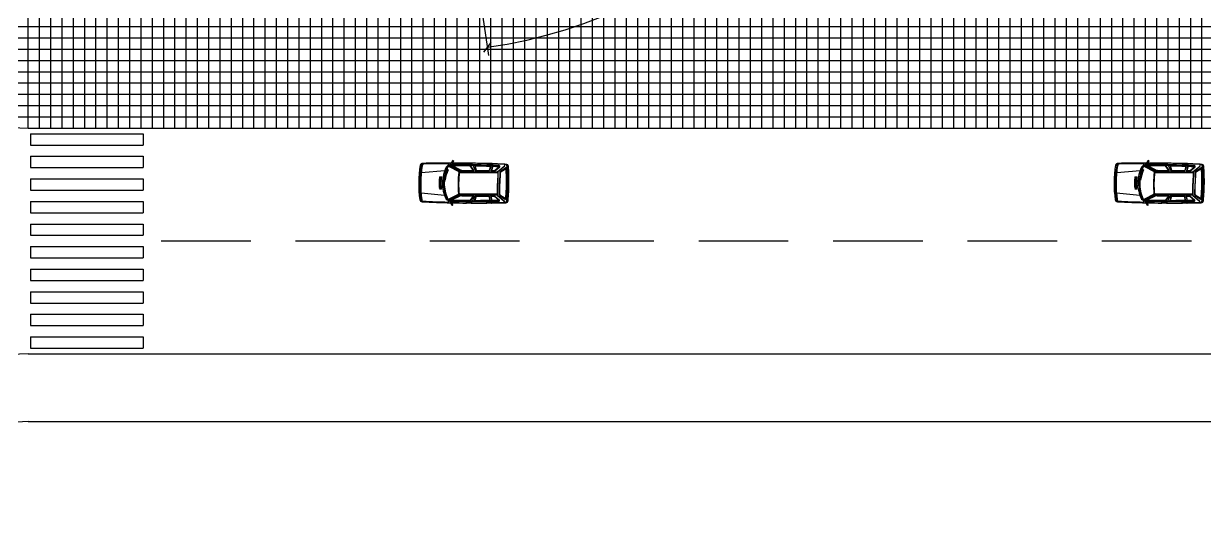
# Model space of a CAD drawing. Header units: millimetres. Extents: x 71 to 407, y 12 to 405.
# Drawn here: x 244.8 to 297.2, y 124.2 to 146.8 of the extents above; entities that cross this region are included whole.
import ezdxf

# ---------------------------------------------------------------- set-up
doc = ezdxf.new("R2010")
doc.units = ezdxf.units.MM
doc.header["$LTSCALE"] = 0.25
doc.linetypes.add('HIDDEN', pattern=[9.525, 6.35, -3.175])
for name, color, linetype in [('CALCADAS', 250, 'Continuous'), ('COTA', 240, 'Continuous'), ('EXTERN', 7, 'Continuous'), ('EXTERN-I', 251, 'Continuous'), ('PISO-CONCRETO', 8, 'Continuous')]:
    doc.layers.add(name, color=color, linetype=linetype)
doc.styles.get("Standard").update_dxf_attribs({"font": 'romans.shx'})
doc.dimstyles.new('250', dxfattribs={"dimscale": 2.5, "dimtxt": 0.15, "dimasz": 0.15, "dimexe": 0.15, "dimexo": 0.15, "dimgap": 0.075, "dimtad": 1, "dimzin": 4, "dimdsep": 46, "dimtxsty": 'Standard', "dimblk1": 'OBLIQUE', "dimblk2": 'OBLIQUE', "dimsah": 1, "dimcen": 0.09, "dimdle": 0.15, "dimclrd": 256, "dimclre": 256, "dimclrt": 7, "dimadec": 0, "dimazin": 0, "dimtfac": 1, "dimtmove": 2, "dimatfit": 3, "dimldrblk": 'ORIGIN', "dimfxl": 1, "dimtolj": 1, "dimtzin": 4, "dimlwd": -1, "dimarcsym": 0})

# ---------------------------------------------------------------- blocks, each defined once
blk = doc.blocks.new('_OBLIQUE')
at = {"color": 0, "linetype": 'ByBlock'}
blk.add_line((-0.5, -0.5), (0.5, 0.5), dxfattribs=at)
blk = doc.blocks.new('*D114')
at = {"layer": 'COTA'}
for p, q in [((282.304, 164.233), (284.006, 163.994)), ((265.177, 147.107), (265.417, 145.405))]:
    blk.add_line(p, q, dxfattribs=at)
blk.add_arc((262.375, 167.036), 21.469, 278.0039, 351.9961, dxfattribs=at)
at = {"layer": 'DEFPOINTS', "color": 0}
for p in [(262.375, 167.036), (281.933, 164.286), (273.963, 148.963), (265.125, 147.478)]:
    blk.add_point(p, dxfattribs=at)
at = {"layer": 'COTA', "xscale": 0.375, "yscale": 0.375, "zscale": 0.375}
for p, rotation in [((283.635, 164.046), 81.99609998367006), ((265.364, 145.776), 188.0039000163298)]:
    blk.add_blockref('_OBLIQUE', p, dxfattribs=dict(at, rotation=rotation))
at = {"layer": 'COTA', "color": 7, "insert": (277.291, 152.12), "char_height": 0.375, "attachment_point": 5, "rotation": 45}
blk.add_mtext('\\A1;74°', dxfattribs=at)
blk = doc.blocks.new('_Origin')
at = {"color": 0, "linetype": 'ByBlock', "lineweight": -2}
blk.add_line((0, 0), (-1, 0), dxfattribs=at)
blk.add_circle((0, 0), 0.5, dxfattribs=at)

msp = doc.modelspace()

# ---------------------------------------------------------------- hatches: boundary and pattern name
at = {"layer": 'PISO-CONCRETO'}
h = msp.add_hatch(dxfattribs=at)
h.set_pattern_fill('_USER', color=256, scale=0.5, style=0, double=1, pattern_type=0)
h.set_pattern_definition([(0, (311.53186, 147.1925), (0, 0.5), []), (90, (311.53186, 147.1925), (-0.5, 3e-17), [])])
edge = h.paths.add_edge_path()
edge.add_arc((378.032, 149.693), 7.5, 270, 360)
edge.add_line((385.532, 149.693), (385.532, 253.993))
edge.add_arc((378.032, 253.993), 7.5, 0, 90)
edge.add_line((378.032, 261.493), (245.032, 261.493))
edge.add_arc((245.032, 253.993), 7.5, 90, 180)
edge.add_line((237.532, 253.993), (237.532, 149.693))
edge.add_arc((245.032, 149.693), 7.5, 180, 270)
edge.add_line((245.032, 142.193), (378.032, 142.193))
edge = h.paths.add_edge_path(flags=16)
edge.add_arc((378.032, 149.693), 2.5, 270, 360)
edge.add_line((380.532, 149.693), (380.532, 253.993))
edge.add_arc((378.032, 253.993), 2.5, 0, 90)
edge.add_line((378.032, 256.493), (245.032, 256.493))
edge.add_arc((245.032, 253.993), 2.5, 90, 180)
edge.add_line((242.532, 253.993), (242.532, 149.693))
edge.add_arc((245.032, 149.693), 2.5, 180, 270)
edge.add_line((245.032, 147.193), (378.032, 147.193))

# ---------------------------------------------------------------- linework, layer by layer
at = {"layer": 'CALCADAS'}
for p, q in [((245.129, 141.943), (250.129, 141.943)), ((245.129, 141.943), (245.129, 141.443)), ((250.129, 141.943), (250.129, 141.443)), ((245.129, 141.443), (250.129, 141.443)), ((245.129, 140.943), (250.129, 140.943)), ((245.129, 140.943), (245.129, 140.443)), ((250.129, 140.943), (250.129, 140.443)), ((245.129, 140.443), (250.129, 140.443)), ((245.129, 139.943), (250.129, 139.943)), ((245.129, 139.943), (245.129, 139.443)), ((250.129, 139.943), (250.129, 139.443)), ((245.129, 139.443), (250.129, 139.443)), ((245.129, 138.943), (250.129, 138.943)), ((245.129, 138.943), (245.129, 138.443)), ((250.129, 138.943), (250.129, 138.443)), ((245.129, 138.443), (250.129, 138.443)), ((245.129, 137.943), (250.129, 137.943)), ((245.129, 137.943), (245.129, 137.443)), ((250.129, 137.943), (250.129, 137.443)), ((245.129, 137.443), (250.129, 137.443)), ((245.129, 136.943), (250.129, 136.943)), ((245.129, 136.943), (245.129, 136.443)), ((250.129, 136.943), (250.129, 136.443)), ((245.129, 136.443), (250.129, 136.443)), ((245.129, 135.943), (250.129, 135.943)), ((245.129, 135.943), (245.129, 135.443)), ((250.129, 135.943), (250.129, 135.443)), ((245.129, 135.443), (250.129, 135.443)), ((245.129, 134.943), (250.129, 134.943)), ((245.129, 134.943), (245.129, 134.443)), ((250.129, 134.943), (250.129, 134.443)), ((245.129, 134.443), (250.129, 134.443)), ((245.129, 133.943), (250.129, 133.943)), ((245.129, 133.943), (245.129, 133.443)), ((250.129, 133.943), (250.129, 133.443)), ((245.129, 133.443), (250.129, 133.443)), ((245.129, 132.943), (250.129, 132.943)), ((245.129, 132.943), (245.129, 132.443)), ((250.129, 132.943), (250.129, 132.443)), ((245.032, 132.193), (378.032, 132.193)), ((245.129, 132.443), (250.129, 132.443)), ((245.032, 129.193), (378.032, 129.193))]:
    msp.add_line(p, q, dxfattribs=at)
at = {"layer": 'CALCADAS', "linetype": 'HIDDEN', "ltscale": 2.5}
msp.add_line((250.924, 137.193), (299.832, 137.193), dxfattribs=at)
at = {"layer": 'CALCADAS'}
msp.add_lwpolyline([(378.032, 142.193, 0.414214), (385.532, 149.693), (385.532, 253.993, 0.414214), (378.032, 261.493), (245.032, 261.493, 0.414214), (237.532, 253.993), (237.532, 149.693, 0.414214), (245.032, 142.193)], format="xyb", close=True, dxfattribs=at)
for centre, radius in [((245.032, 124.693), 7.5), ((245.032, 124.193), 5)]:
    msp.add_arc(centre, radius, 90, 180, dxfattribs=at)
at = {"layer": 'EXTERN', "color": 54}
for p, q in [((263.823, 140.747), (263.772, 140.646)), ((263.868, 140.749), (263.822, 140.646)), ((263.849, 140.757), (263.823, 140.747)), ((263.868, 140.749), (263.849, 140.757)), ((264.673, 140.641), (264.473, 140.643)), ((265.575, 140.62), (265.375, 140.622)), ((263.8, 138.781), (263.751, 138.883)), ((263.826, 138.77), (263.8, 138.781)), ((263.845, 138.778), (263.802, 138.882)), ((263.845, 138.778), (263.826, 138.77)), ((264.652, 138.867), (264.452, 138.87)), ((265.555, 138.867), (265.355, 138.87))]:
    msp.add_line(p, q, dxfattribs=at)
at = {"layer": 'EXTERN', "color": 181}
for p, q in [((294.63, 140.747), (294.579, 140.646)), ((294.657, 140.757), (294.63, 140.747)), ((294.675, 140.749), (294.63, 140.646)), ((294.675, 140.749), (294.657, 140.757)), ((295.481, 140.641), (295.281, 140.643)), ((296.382, 140.62), (296.182, 140.622)), ((294.608, 138.781), (294.559, 138.883)), ((294.634, 138.77), (294.608, 138.781)), ((294.652, 138.778), (294.609, 138.882)), ((294.652, 138.778), (294.634, 138.77)), ((295.46, 138.867), (295.26, 138.87)), ((296.362, 138.867), (296.162, 138.87))]:
    msp.add_line(p, q, dxfattribs=at)
at = {"layer": 'EXTERN', "color": 54}
for centre, radius, start, end in [((267.183, 139.725), 4.854, 170.2583, 188.4117), ((262.497, 140.529), 0.1, 89.335, 170.2583), ((263.783, 91.498), 49.148, 90.0129, 91.4974), ((263.783, 91.498), 49.148, 89.2025, 89.954), ((264.473, 140.633), 0.01, 89.335, 127.2906), ((264.673, 140.631), 0.01, 43.1898, 89.335), ((263.783, 91.498), 49.148, 88.1505, 88.9538), ((265.375, 140.612), 0.01, 89.335, 125.5528), ((265.575, 140.61), 0.01, 17.6465, 89.335), ((263.783, 91.498), 49.148, 87.1475, 87.8994), ((266.225, 140.505), 0.08, 4.2539, 87.1475), ((257.278, 139.84), 9.051, 359.335, 4.2539), ((257.278, 139.84), 9.051, 354.5287, 359.335), ((262.48, 139.029), 0.1, 188.4117, 269.335), ((264.903, 188.018), 49.148, 267.1725, 268.6571), ((264.903, 188.018), 49.148, 268.716, 269.4675), ((264.453, 138.88), 0.01, 231.3794, 269.335), ((264.653, 138.877), 0.01, 269.335, 315.4802), ((264.903, 188.018), 49.148, 269.7162, 270.5194), ((265.355, 138.88), 0.01, 233.1172, 269.335), ((265.555, 138.877), 0.01, 269.335, 341.0235), ((264.903, 188.018), 49.148, 270.7706, 271.5062), ((266.189, 138.986), 0.1, 273.6687, 354.5287)]:
    msp.add_arc(centre, radius, start, end, dxfattribs=at)
at = {"layer": 'EXTERN', "color": 181}
for centre, radius, start, end in [((297.99, 139.725), 4.854, 170.2583, 188.4117), ((293.305, 140.529), 0.1, 89.335, 170.2583), ((294.59, 91.498), 49.148, 90.0129, 91.4974), ((294.59, 91.498), 49.148, 89.2025, 89.954), ((295.28, 140.633), 0.01, 89.335, 127.2906), ((295.48, 140.631), 0.01, 43.1898, 89.335), ((294.59, 91.498), 49.148, 88.1505, 88.9538), ((296.182, 140.612), 0.01, 89.335, 125.5528), ((296.382, 140.61), 0.01, 17.6465, 89.335), ((294.59, 91.498), 49.148, 87.1475, 87.8994), ((297.032, 140.505), 0.08, 4.2539, 87.1475), ((288.086, 139.84), 9.051, 359.335, 4.2539), ((288.086, 139.84), 9.051, 354.5287, 359.335), ((293.287, 139.029), 0.1, 188.4117, 269.335), ((295.711, 188.018), 49.148, 267.1725, 268.6571), ((295.711, 188.018), 49.148, 268.716, 269.4675), ((295.26, 138.88), 0.01, 231.3794, 269.335), ((295.46, 138.877), 0.01, 269.335, 315.4802), ((295.711, 188.018), 49.148, 269.7162, 270.5194), ((296.162, 138.88), 0.01, 233.1172, 269.335), ((296.362, 138.877), 0.01, 269.335, 341.0235), ((295.711, 188.018), 49.148, 270.7706, 271.5062), ((296.996, 138.986), 0.1, 273.6687, 354.5287)]:
    msp.add_arc(centre, radius, start, end, dxfattribs=at)
at = {"layer": 'EXTERN-I', "color": 54}
for p, q in [((262.446, 140.23), (263.488, 140.318)), ((262.486, 140.523), (262.447, 140.524)), ((262.487, 140.528), (262.449, 140.529)), ((263.629, 140.34), (263.637, 140.337)), ((263.653, 140.531), (263.644, 140.646)), ((263.667, 140.542), (263.659, 140.646)), ((264.142, 140.298), (263.667, 140.542)), ((264.117, 140.289), (263.678, 140.514)), ((264.135, 140.291), (263.685, 140.522)), ((264.092, 140.275), (263.689, 140.483)), ((264.16, 140.334), (263.715, 140.562)), ((263.772, 140.646), (263.746, 140.595)), ((263.746, 140.595), (263.753, 140.581)), ((263.753, 140.575), (263.753, 140.581)), ((263.775, 140.571), (263.753, 140.581)), ((263.779, 140.569), (263.755, 140.57)), ((263.779, 140.564), (263.755, 140.565)), ((263.779, 140.559), (263.755, 140.56)), ((263.779, 140.554), (263.755, 140.555)), ((263.779, 140.549), (263.755, 140.55)), ((263.775, 140.571), (263.791, 140.575)), ((263.782, 140.573), (263.782, 140.571)), ((263.822, 140.646), (263.791, 140.575)), ((263.807, 140.581), (263.823, 140.507)), ((263.817, 140.581), (263.834, 140.501)), ((264.167, 140.347), (263.83, 140.52)), ((264.247, 140.328), (264.759, 140.322)), ((264.247, 140.313), (264.789, 140.307)), ((264.463, 140.634), (264.463, 140.61)), ((264.493, 140.6), (264.473, 140.6)), ((264.493, 140.615), (264.493, 140.6)), ((264.593, 140.624), (264.503, 140.625)), ((264.603, 140.614), (264.602, 140.599)), ((264.682, 140.598), (264.602, 140.599)), ((264.759, 140.322), (264.613, 140.527)), ((264.789, 140.307), (264.625, 140.536)), ((264.683, 140.631), (264.682, 140.598)), ((264.683, 140.631), (264.854, 140.266)), ((264.879, 140.306), (264.811, 140.533)), ((264.89, 140.321), (264.83, 140.523)), ((264.89, 140.321), (265.458, 140.314)), ((265.365, 140.613), (265.364, 140.589)), ((265.394, 140.579), (265.374, 140.579)), ((265.395, 140.594), (265.394, 140.579)), ((265.495, 140.603), (265.405, 140.604)), ((265.509, 140.503), (265.458, 140.314)), ((265.527, 140.513), (265.47, 140.299)), ((265.505, 140.593), (265.504, 140.578)), ((265.584, 140.577), (265.504, 140.578)), ((265.605, 140.549), (265.527, 140.258)), ((265.607, 140.5), (265.557, 140.313)), ((265.557, 140.313), (265.694, 140.311)), ((266.138, 140.581), (265.584, 140.613)), ((265.605, 140.549), (265.584, 140.613)), ((265.585, 140.61), (265.584, 140.577)), ((265.694, 140.311), (265.893, 140.471)), ((265.699, 140.296), (265.909, 140.465)), ((265.832, 140.275), (266.122, 140.508)), ((265.842, 140.27), (266.133, 140.503)), ((265.929, 140.266), (266.18, 140.432)), ((265.929, 140.254), (266.166, 140.411)), ((265.938, 140.237), (266.172, 140.391)), ((266.208, 140.571), (266.149, 140.577)), ((266.208, 140.571), (266.228, 140.57)), ((262.446, 140.23), (262.403, 140.21)), ((263.235, 139.824), (263.33, 139.823)), ((263.235, 139.799), (263.33, 139.798)), ((263.236, 139.848), (263.332, 139.847)), ((263.236, 139.838), (263.332, 139.837)), ((263.236, 139.813), (263.332, 139.812)), ((263.236, 139.79), (263.331, 139.789)), ((263.238, 139.872), (263.333, 139.871)), ((263.238, 139.862), (263.333, 139.861)), ((263.239, 139.896), (263.335, 139.895)), ((263.239, 139.886), (263.335, 139.885)), ((263.241, 139.91), (263.337, 139.909)), ((263.242, 139.92), (263.337, 139.919)), ((263.243, 139.934), (263.339, 139.933)), ((263.244, 139.944), (263.34, 139.943)), ((263.246, 139.958), (263.342, 139.957)), ((263.247, 139.969), (263.343, 139.967)), ((263.248, 139.983), (263.344, 139.981)), ((263.25, 139.993), (263.346, 139.992)), ((263.252, 140.007), (263.348, 140.006)), ((263.254, 140.017), (263.35, 140.016)), ((263.256, 140.031), (263.351, 140.03)), ((263.52, 140.046), (263.403, 139.778)), ((263.414, 139.768), (263.508, 139.998)), ((263.493, 139.892), (263.501, 139.891)), ((264.131, 140.244), (265.832, 140.225)), ((264.131, 140.224), (265.831, 140.205)), ((264.246, 140.273), (265.812, 140.255)), ((264.246, 140.263), (265.832, 140.245)), ((264.879, 140.306), (265.47, 140.299)), ((265.538, 140.298), (265.699, 140.296)), ((265.832, 140.245), (265.826, 139.741)), ((265.842, 140.27), (265.836, 139.741)), ((265.922, 140.254), (265.916, 139.74)), ((265.932, 140.225), (265.926, 139.74)), ((262.435, 139.33), (262.393, 139.35)), ((262.435, 139.33), (263.475, 139.218)), ((263.233, 139.718), (263.329, 139.717)), ((263.234, 139.776), (263.33, 139.775)), ((263.234, 139.766), (263.33, 139.764)), ((263.234, 139.742), (263.33, 139.741)), ((263.234, 139.693), (263.33, 139.692)), ((263.235, 139.752), (263.331, 139.75)), ((263.235, 139.728), (263.331, 139.727)), ((263.235, 139.704), (263.33, 139.703)), ((263.235, 139.669), (263.331, 139.668)), ((263.236, 139.679), (263.331, 139.678)), ((263.236, 139.655), (263.332, 139.654)), ((263.236, 139.645), (263.332, 139.644)), ((263.237, 139.631), (263.333, 139.63)), ((263.238, 139.621), (263.334, 139.62)), ((263.239, 139.607), (263.335, 139.606)), ((263.24, 139.597), (263.336, 139.596)), ((263.241, 139.583), (263.337, 139.582)), ((263.242, 139.573), (263.338, 139.572)), ((263.244, 139.559), (263.339, 139.558)), ((263.245, 139.548), (263.341, 139.547)), ((263.246, 139.534), (263.342, 139.533)), ((263.248, 139.524), (263.344, 139.523)), ((263.25, 139.51), (263.345, 139.509)), ((263.406, 139.772), (263.414, 139.768)), ((264.12, 139.297), (265.821, 139.277)), ((264.12, 139.277), (265.82, 139.257)), ((265.82, 139.237), (265.826, 139.741)), ((265.83, 139.211), (265.836, 139.741)), ((265.91, 139.225), (265.916, 139.74)), ((265.92, 139.255), (265.926, 139.74)), ((266.292, 139.765), (266.291, 139.705)), ((266.291, 139.705), (266.313, 139.705)), ((266.292, 139.765), (266.314, 139.765)), ((266.301, 139.755), (266.309, 139.755)), ((266.301, 139.755), (266.301, 139.715)), ((266.301, 139.715), (266.308, 139.715)), ((266.308, 139.715), (266.309, 139.755)), ((266.318, 139.71), (266.319, 139.76)), ((262.469, 139.036), (262.43, 139.036)), ((262.47, 139.031), (262.431, 139.031)), ((263.635, 139.001), (263.624, 138.886)), ((263.649, 138.99), (263.639, 138.886)), ((264.129, 139.222), (263.649, 138.99)), ((264.105, 139.233), (263.661, 139.017)), ((264.122, 139.23), (263.667, 139.009)), ((264.08, 139.246), (263.672, 139.049)), ((264.147, 139.186), (263.697, 138.968)), ((263.727, 138.935), (263.734, 138.949)), ((263.751, 138.883), (263.727, 138.935)), ((263.756, 138.958), (263.734, 138.949)), ((263.734, 138.955), (263.734, 138.949)), ((263.761, 138.98), (263.737, 138.98)), ((263.76, 138.975), (263.737, 138.975)), ((263.76, 138.97), (263.737, 138.97)), ((263.76, 138.965), (263.737, 138.965)), ((263.761, 138.96), (263.737, 138.96)), ((263.756, 138.958), (263.772, 138.953)), ((263.763, 138.956), (263.763, 138.958)), ((263.802, 138.882), (263.772, 138.953)), ((263.788, 138.947), (263.805, 139.021)), ((263.798, 138.947), (263.817, 139.027)), ((264.153, 139.173), (263.813, 139.008)), ((264.234, 139.255), (265.82, 139.237)), ((264.234, 139.245), (265.8, 139.227)), ((264.234, 139.205), (264.776, 139.199)), ((264.234, 139.19), (264.746, 139.184)), ((264.443, 138.88), (264.443, 138.903)), ((264.473, 138.913), (264.453, 138.913)), ((264.473, 138.898), (264.473, 138.913)), ((264.573, 138.886), (264.483, 138.887)), ((264.663, 138.91), (264.583, 138.911)), ((264.583, 138.896), (264.583, 138.911)), ((264.746, 139.184), (264.596, 138.983)), ((264.776, 139.199), (264.607, 138.973)), ((264.663, 138.877), (264.842, 139.238)), ((264.663, 138.877), (264.663, 138.91)), ((264.866, 139.198), (264.793, 138.972)), ((264.877, 139.183), (264.812, 138.982)), ((264.866, 139.198), (265.457, 139.191)), ((264.877, 139.183), (265.445, 139.176)), ((265.345, 138.88), (265.345, 138.903)), ((265.375, 138.913), (265.355, 138.913)), ((265.375, 138.898), (265.375, 138.913)), ((265.475, 138.887), (265.385, 138.888)), ((265.491, 138.986), (265.445, 139.176)), ((265.509, 138.976), (265.457, 139.191)), ((265.485, 138.896), (265.485, 138.911)), ((265.565, 138.91), (265.485, 138.911)), ((265.586, 138.938), (265.515, 139.23)), ((265.525, 139.19), (265.687, 139.188)), ((265.544, 139.175), (265.681, 139.173)), ((265.59, 138.987), (265.544, 139.175)), ((265.586, 138.938), (265.564, 138.874)), ((266.119, 138.894), (265.564, 138.874)), ((265.565, 138.877), (265.565, 138.91)), ((265.681, 139.173), (265.876, 139.009)), ((265.687, 139.188), (265.892, 139.015)), ((265.82, 139.207), (266.104, 138.967)), ((265.83, 139.211), (266.115, 138.971)), ((265.916, 139.213), (266.164, 139.041)), ((265.917, 139.225), (266.15, 139.063)), ((265.927, 139.242), (266.157, 139.082)), ((266.189, 138.901), (266.129, 138.897)), ((266.189, 138.901), (266.209, 138.902))]:
    msp.add_line(p, q, dxfattribs=at)
at = {"layer": 'EXTERN-I', "color": 181}
for p, q in [((293.253, 140.23), (294.295, 140.318)), ((293.294, 140.523), (293.255, 140.524)), ((293.294, 140.528), (293.256, 140.529)), ((294.437, 140.34), (294.445, 140.337)), ((294.461, 140.531), (294.452, 140.646)), ((294.475, 140.542), (294.467, 140.646)), ((294.949, 140.298), (294.475, 140.542)), ((294.924, 140.289), (294.486, 140.514)), ((294.942, 140.291), (294.492, 140.522)), ((294.9, 140.275), (294.496, 140.483)), ((294.967, 140.334), (294.523, 140.562)), ((294.579, 140.646), (294.553, 140.595)), ((294.553, 140.595), (294.561, 140.581)), ((294.56, 140.575), (294.561, 140.581)), ((294.583, 140.571), (294.561, 140.581)), ((294.587, 140.569), (294.563, 140.57)), ((294.586, 140.564), (294.563, 140.565)), ((294.586, 140.559), (294.563, 140.56)), ((294.586, 140.554), (294.563, 140.555)), ((294.586, 140.549), (294.563, 140.55)), ((294.583, 140.571), (294.599, 140.575)), ((294.589, 140.573), (294.589, 140.571)), ((294.63, 140.646), (294.599, 140.575)), ((294.614, 140.581), (294.63, 140.507)), ((294.624, 140.581), (294.642, 140.501)), ((294.974, 140.347), (294.638, 140.52)), ((295.054, 140.328), (295.567, 140.322)), ((295.054, 140.313), (295.596, 140.307)), ((295.27, 140.634), (295.27, 140.61)), ((295.3, 140.6), (295.28, 140.6)), ((295.3, 140.615), (295.3, 140.6)), ((295.4, 140.624), (295.31, 140.625)), ((295.41, 140.614), (295.41, 140.599)), ((295.49, 140.598), (295.41, 140.599)), ((295.567, 140.322), (295.421, 140.527)), ((295.596, 140.307), (295.432, 140.536)), ((295.49, 140.631), (295.49, 140.598)), ((295.49, 140.631), (295.661, 140.266)), ((295.686, 140.306), (295.619, 140.533)), ((295.698, 140.321), (295.638, 140.523)), ((295.698, 140.321), (296.266, 140.314)), ((296.172, 140.613), (296.172, 140.589)), ((296.202, 140.579), (296.182, 140.579)), ((296.202, 140.594), (296.202, 140.579)), ((296.302, 140.603), (296.212, 140.604)), ((296.316, 140.503), (296.266, 140.314)), ((296.334, 140.513), (296.277, 140.299)), ((296.312, 140.593), (296.312, 140.578)), ((296.392, 140.577), (296.312, 140.578)), ((296.412, 140.549), (296.334, 140.258)), ((296.415, 140.5), (296.365, 140.313)), ((296.365, 140.313), (296.502, 140.311)), ((296.946, 140.581), (296.392, 140.613)), ((296.412, 140.549), (296.392, 140.613)), ((296.392, 140.61), (296.392, 140.577)), ((296.502, 140.311), (296.7, 140.471)), ((296.507, 140.296), (296.717, 140.465)), ((296.64, 140.275), (296.93, 140.508)), ((296.65, 140.27), (296.94, 140.503)), ((296.736, 140.266), (296.987, 140.432)), ((296.736, 140.254), (296.974, 140.411)), ((296.746, 140.237), (296.98, 140.391)), ((297.016, 140.571), (296.956, 140.577)), ((297.016, 140.571), (297.036, 140.57)), ((293.253, 140.23), (293.211, 140.21)), ((294.042, 139.824), (294.138, 139.823)), ((294.042, 139.799), (294.138, 139.798)), ((294.043, 139.79), (294.139, 139.789)), ((294.044, 139.848), (294.139, 139.847)), ((294.044, 139.838), (294.139, 139.837)), ((294.044, 139.813), (294.14, 139.812)), ((294.045, 139.872), (294.141, 139.871)), ((294.045, 139.862), (294.141, 139.861)), ((294.047, 139.896), (294.143, 139.895)), ((294.047, 139.886), (294.143, 139.885)), ((294.048, 139.91), (294.144, 139.909)), ((294.049, 139.92), (294.145, 139.919)), ((294.051, 139.934), (294.146, 139.933)), ((294.052, 139.944), (294.148, 139.943)), ((294.053, 139.958), (294.149, 139.957)), ((294.054, 139.969), (294.15, 139.967)), ((294.056, 139.983), (294.152, 139.981)), ((294.058, 139.993), (294.154, 139.992)), ((294.059, 140.007), (294.155, 140.006)), ((294.062, 140.017), (294.157, 140.016)), ((294.063, 140.031), (294.159, 140.03)), ((294.327, 140.046), (294.211, 139.778)), ((294.221, 139.768), (294.316, 139.998)), ((294.3, 139.892), (294.309, 139.891)), ((294.938, 140.224), (296.639, 140.205)), ((294.939, 140.244), (296.639, 140.225)), ((295.054, 140.273), (296.62, 140.255)), ((295.054, 140.263), (296.639, 140.245)), ((295.686, 140.306), (296.277, 140.299)), ((296.345, 140.298), (296.507, 140.296)), ((296.639, 140.245), (296.634, 139.741)), ((296.65, 140.27), (296.644, 139.741)), ((296.73, 140.254), (296.724, 139.74)), ((296.739, 140.225), (296.734, 139.74)), ((293.243, 139.33), (293.201, 139.35)), ((293.243, 139.33), (294.283, 139.218)), ((294.041, 139.766), (294.137, 139.764)), ((294.041, 139.718), (294.137, 139.717)), ((294.042, 139.776), (294.137, 139.775)), ((294.042, 139.742), (294.137, 139.741)), ((294.042, 139.704), (294.138, 139.703)), ((294.042, 139.693), (294.138, 139.692)), ((294.043, 139.752), (294.138, 139.75)), ((294.043, 139.728), (294.139, 139.727)), ((294.043, 139.679), (294.139, 139.678)), ((294.043, 139.669), (294.139, 139.668)), ((294.044, 139.655), (294.14, 139.654)), ((294.044, 139.645), (294.14, 139.644)), ((294.045, 139.631), (294.141, 139.63)), ((294.046, 139.621), (294.141, 139.62)), ((294.047, 139.607), (294.143, 139.606)), ((294.048, 139.597), (294.144, 139.596)), ((294.049, 139.583), (294.145, 139.582)), ((294.05, 139.573), (294.146, 139.572)), ((294.051, 139.559), (294.147, 139.558)), ((294.053, 139.548), (294.149, 139.547)), ((294.054, 139.534), (294.15, 139.533)), ((294.056, 139.524), (294.152, 139.523)), ((294.057, 139.51), (294.153, 139.509)), ((294.213, 139.772), (294.221, 139.768)), ((294.927, 139.277), (296.628, 139.257)), ((294.928, 139.297), (296.628, 139.277)), ((296.628, 139.237), (296.634, 139.741)), ((296.637, 139.211), (296.644, 139.741)), ((296.718, 139.225), (296.724, 139.74)), ((296.728, 139.255), (296.734, 139.74)), ((297.099, 139.765), (297.098, 139.705)), ((297.098, 139.705), (297.121, 139.705)), ((297.099, 139.765), (297.122, 139.765)), ((297.109, 139.755), (297.108, 139.715)), ((297.108, 139.715), (297.116, 139.715)), ((297.109, 139.755), (297.116, 139.755)), ((297.116, 139.715), (297.116, 139.755)), ((297.126, 139.71), (297.126, 139.76)), ((293.276, 139.036), (293.238, 139.036)), ((293.277, 139.031), (293.239, 139.031)), ((294.443, 139.001), (294.431, 138.886)), ((294.457, 138.99), (294.446, 138.886)), ((294.937, 139.222), (294.457, 138.99)), ((294.912, 139.233), (294.468, 139.017)), ((294.93, 139.23), (294.475, 139.009)), ((294.888, 139.246), (294.48, 139.049)), ((294.954, 139.186), (294.504, 138.968)), ((294.534, 138.935), (294.542, 138.949)), ((294.559, 138.883), (294.534, 138.935)), ((294.564, 138.958), (294.542, 138.949)), ((294.542, 138.955), (294.542, 138.949)), ((294.568, 138.98), (294.544, 138.98)), ((294.568, 138.975), (294.544, 138.975)), ((294.568, 138.97), (294.544, 138.97)), ((294.568, 138.965), (294.544, 138.965)), ((294.568, 138.96), (294.544, 138.96)), ((294.564, 138.958), (294.58, 138.953)), ((294.57, 138.956), (294.57, 138.958)), ((294.609, 138.882), (294.58, 138.953)), ((294.595, 138.947), (294.613, 139.021)), ((294.605, 138.947), (294.625, 139.027)), ((294.961, 139.173), (294.62, 139.008)), ((295.041, 139.205), (295.583, 139.199)), ((295.041, 139.19), (295.554, 139.184)), ((295.042, 139.255), (296.628, 139.237)), ((295.042, 139.245), (296.608, 139.227)), ((295.25, 138.88), (295.25, 138.903)), ((295.28, 138.913), (295.26, 138.913)), ((295.28, 138.898), (295.28, 138.913)), ((295.38, 138.886), (295.29, 138.887)), ((295.47, 138.91), (295.39, 138.911)), ((295.39, 138.896), (295.39, 138.911)), ((295.554, 139.184), (295.403, 138.983)), ((295.583, 139.199), (295.414, 138.973)), ((295.47, 138.877), (295.649, 139.238)), ((295.47, 138.877), (295.47, 138.91)), ((295.674, 139.198), (295.601, 138.972)), ((295.685, 139.183), (295.62, 138.982)), ((295.674, 139.198), (296.264, 139.191)), ((295.685, 139.183), (296.252, 139.176)), ((296.152, 138.88), (296.152, 138.903)), ((296.183, 138.913), (296.163, 138.913)), ((296.182, 138.898), (296.183, 138.913)), ((296.282, 138.887), (296.192, 138.888)), ((296.299, 138.986), (296.252, 139.176)), ((296.317, 138.976), (296.264, 139.191)), ((296.292, 138.896), (296.293, 138.911)), ((296.373, 138.91), (296.293, 138.911)), ((296.394, 138.938), (296.322, 139.23)), ((296.332, 139.19), (296.494, 139.188)), ((296.351, 139.175), (296.489, 139.173)), ((296.397, 138.987), (296.351, 139.175)), ((296.394, 138.938), (296.372, 138.874)), ((296.372, 138.877), (296.373, 138.91)), ((296.926, 138.894), (296.372, 138.874)), ((296.489, 139.173), (296.683, 139.009)), ((296.494, 139.188), (296.7, 139.015)), ((296.627, 139.207), (296.912, 138.967)), ((296.637, 139.211), (296.923, 138.971)), ((296.724, 139.225), (296.958, 139.063)), ((296.724, 139.213), (296.971, 139.041)), ((296.734, 139.242), (296.965, 139.082)), ((296.996, 138.901), (296.937, 138.897)), ((296.996, 138.901), (297.017, 138.902))]:
    msp.add_line(p, q, dxfattribs=at)
at = {"layer": 'EXTERN-I', "color": 54}
for centre, radius, start, end in [((267.183, 139.725), 4.804, 170.4505, 188.4117), ((267.183, 139.725), 4.764, 170.3547, 188.4117), ((262.447, 140.522), 0.002, 89.335, 170.4505), ((267.183, 139.725), 4.804, 169.8288, 170.3418), ((262.449, 140.531), 0.002, 170.3418, 269.335), ((262.503, 140.564), 0.05, 91.4936, 169.8288), ((267.183, 139.725), 4.764, 169.9147, 170.2938), ((262.542, 140.55), 0.05, 91.4495, 169.9147), ((263.783, 91.498), 49.133, 90.1603, 91.4936), ((263.783, 91.498), 49.118, 90.1589, 91.4495), ((264.938, 139.751), 1.557, 151.9046, 179.335), ((265.153, 139.748), 1.712, 154.2967, 175.7425), ((265.153, 139.748), 1.689, 155.122, 173.379), ((265.256, 139.6), 1.793, 155.6839, 170.4294), ((265.25, 139.602), 1.773, 155.498, 170.6154), ((263.644, 140.442), 0.09, 83.9286, 151.9046), ((263.655, 140.469), 0.05, 62.8004, 154.2967), ((263.666, 140.438), 0.05, 62.8004, 155.122), ((263.627, 140.336), 0.005, 65.5236, 155.6839), ((263.644, 140.442), 0.09, 62.8004, 83.9286), ((263.72, 140.571), 0.01, 90.0617, 242.8004), ((263.773, 91.498), 49.083, 90.0231, 90.0617), ((263.758, 140.575), 0.005, 178.4208, 269.335), ((263.755, 140.567), 0.0025, 89.335, 269.335), ((263.755, 140.562), 0.0025, 89.335, 269.335), ((263.755, 140.557), 0.0025, 89.335, 269.335), ((263.755, 140.552), 0.0025, 89.335, 269.335), ((263.78, 140.571), 0.002, 269.335, 359.335), ((263.779, 140.567), 0.0025, 269.335, 89.335), ((263.779, 140.562), 0.0025, 269.335, 89.335), ((263.779, 140.557), 0.0025, 269.335, 89.335), ((263.779, 140.552), 0.0025, 269.335, 89.335), ((263.773, 91.498), 49.083, 87.5327, 89.9755), ((263.783, 91.485), 49.058, 87.5324, 89.9505), ((263.783, 91.485), 49.048, 89.0293, 89.948), ((263.783, 91.485), 49.038, 89.0207, 89.9454), ((264.249, 140.513), 0.2, 242.8004, 269.335), ((264.249, 140.513), 0.185, 242.8004, 269.335), ((264.473, 140.633), 0.01, 127.2906, 179.335), ((264.473, 140.61), 0.01, 179.335, 269.335), ((264.503, 140.615), 0.01, 89.335, 179.335), ((264.593, 140.614), 0.01, 359.335, 89.335), ((264.673, 140.631), 0.01, 359.335, 43.1898), ((263.783, 91.485), 49.048, 87.983, 88.7763), ((263.783, 91.485), 49.038, 87.9857, 88.7726), ((265.374, 140.589), 0.01, 179.335, 269.335), ((265.375, 140.612), 0.01, 125.5528, 179.335), ((265.405, 140.594), 0.01, 89.335, 179.335), ((265.495, 140.593), 0.01, 359.335, 89.335), ((265.575, 140.61), 0.01, 359.335, 17.6465), ((263.789, 91.485), 49.038, 87.5546, 87.8787), ((263.783, 91.485), 49.048, 87.5413, 87.8682), ((265.881, 140.469), 0.01, 4.0667, 87.5546), ((265.884, 140.496), 0.04, 308.7919, 87.5327), ((265.886, 140.478), 0.01, 308.7919, 87.5413), ((265.894, 140.478), 0.02, 308.7919, 87.5324), ((266.091, 140.547), 0.05, 308.7919, 4.5859), ((266.101, 140.542), 0.05, 308.7919, 4.5516), ((257.278, 139.84), 8.891, 4.5859, 4.7792), ((257.278, 139.84), 8.901, 4.5516, 4.7514), ((266.183, 140.386), 0.03, 3.5086, 123.3853), ((266.183, 140.374), 0.02, 3.4345, 123.3853), ((266.196, 140.407), 0.03, 3.6377, 123.3853), ((257.278, 139.84), 8.941, 359.335, 3.4345), ((266.207, 140.541), 0.03, 4.4915, 87.1703), ((257.278, 139.84), 8.951, 359.335, 3.5086), ((257.278, 139.84), 8.966, 359.335, 3.6377), ((266.227, 140.54), 0.03, 4.4751, 87.1468), ((257.278, 139.84), 8.986, 359.335, 4.4915), ((257.278, 139.84), 9.006, 359.335, 4.4751), ((263.243, 139.782), 0.0108, 133.2015, 214.6135), ((263.243, 139.83), 0.0108, 133.2015, 214.6135), ((263.244, 139.805), 0.0108, 133.2015, 214.6135), ((263.245, 139.854), 0.0108, 133.2015, 214.6135), ((263.247, 139.878), 0.0108, 133.2015, 214.6135), ((263.248, 139.902), 0.0108, 133.2015, 214.6135), ((263.25, 139.926), 0.0108, 133.2015, 214.6135), ((263.253, 139.951), 0.0108, 133.2015, 214.6135), ((263.256, 139.975), 0.0108, 133.2015, 214.6135), ((263.259, 139.999), 0.0108, 133.2015, 214.6135), ((263.263, 140.023), 0.0108, 133.2015, 214.6135), ((263.323, 139.831), 0.0107, 312.4694, 34.8996), ((263.323, 139.806), 0.0107, 312.4694, 34.8996), ((263.323, 139.783), 0.0107, 312.4694, 34.8996), ((263.325, 139.855), 0.0107, 312.4694, 34.8996), ((263.326, 139.879), 0.0107, 312.4694, 34.8996), ((263.328, 139.903), 0.0107, 312.4694, 34.8996), ((263.33, 139.927), 0.0107, 312.4694, 34.8996), ((263.333, 139.951), 0.0107, 312.4694, 34.8996), ((263.336, 139.975), 0.0107, 312.4694, 34.8996), ((263.339, 140), 0.0107, 312.4694, 34.8996), ((263.343, 140.024), 0.0107, 312.4694, 34.8996), ((265.153, 139.748), 1.712, 176.9508, 179.335), ((265.153, 139.748), 1.689, 174.581, 179.335), ((263.504, 139.967), 0.005, 170.4294, 260.5897), ((268.355, 139.711), 4.281, 172.8377, 179.335), ((264.078, 140.249), 0.03, 352.8377, 62.8004), ((268.355, 139.711), 4.258, 172.6228, 179.335), ((264.103, 140.262), 0.03, 352.6228, 62.8004), ((264.249, 140.513), 0.25, 242.8004, 269.335), ((264.249, 140.513), 0.24, 242.8004, 269.335), ((265.837, 140.249), 0.0261, 101.4639, 167.206), ((265.937, 140.254), 0.015, 123.3853, 179.335), ((265.937, 140.242), 0.015, 123.3853, 179.335), ((265.947, 140.224), 0.015, 123.3853, 179.335), ((263.242, 139.711), 0.0108, 144.0565, 225.4685), ((263.243, 139.759), 0.0108, 144.0565, 225.4685), ((263.243, 139.736), 0.0108, 144.0565, 225.4685), ((263.243, 139.687), 0.0108, 144.0565, 225.4685), ((263.244, 139.663), 0.0108, 144.0565, 225.4685), ((263.245, 139.639), 0.0108, 144.0565, 225.4685), ((263.247, 139.615), 0.0108, 144.0565, 225.4685), ((263.249, 139.591), 0.0108, 144.0565, 225.4685), ((263.251, 139.566), 0.0108, 144.0565, 225.4685), ((263.254, 139.542), 0.0108, 144.0565, 225.4685), ((263.257, 139.518), 0.0108, 144.0565, 225.4685), ((263.322, 139.709), 0.0107, 323.7704, 46.2006), ((263.322, 139.757), 0.0107, 323.7704, 46.2006), ((263.322, 139.733), 0.0107, 323.7704, 46.2006), ((263.323, 139.685), 0.0107, 323.7704, 46.2006), ((263.324, 139.661), 0.0107, 323.7704, 46.2006), ((263.325, 139.637), 0.0107, 323.7704, 46.2006), ((263.326, 139.612), 0.0107, 323.7704, 46.2006), ((263.329, 139.588), 0.0107, 323.7704, 46.2006), ((263.331, 139.564), 0.0107, 323.7704, 46.2006), ((263.334, 139.54), 0.0107, 323.7704, 46.2006), ((263.337, 139.515), 0.0107, 323.7704, 46.2006), ((264.938, 139.751), 1.557, 179.335, 206.7654), ((263.408, 139.776), 0.005, 156.4133, 246.4133), ((265.153, 139.748), 1.712, 179.335, 204.3733), ((265.153, 139.748), 1.689, 179.335, 203.548), ((268.355, 139.711), 4.281, 179.335, 185.8323), ((264.067, 139.273), 0.03, 295.8696, 5.8323), ((268.355, 139.711), 4.258, 179.335, 186.0472), ((257.278, 139.84), 8.941, 355.2354, 359.335), ((257.278, 139.84), 8.951, 355.1613, 359.335), ((257.278, 139.84), 8.966, 355.0322, 359.335), ((257.278, 139.84), 8.986, 354.1785, 359.335), ((257.278, 139.84), 9.006, 354.1949, 359.335), ((266.313, 139.71), 0.005, 269.335, 359.335), ((266.314, 139.76), 0.005, 359.335, 89.335), ((262.48, 139.029), 0.1, 188.4117, 269.335), ((262.43, 139.038), 0.002, 188.2195, 269.335), ((262.431, 139.029), 0.002, 89.335, 188.3282), ((267.183, 139.725), 4.804, 188.3282, 188.8412), ((262.485, 138.994), 0.05, 188.8412, 267.1764), ((267.183, 139.725), 4.764, 188.3762, 188.7552), ((262.524, 139.007), 0.05, 188.7552, 267.2205), ((264.903, 188.018), 49.133, 267.1764, 268.5097), ((264.903, 188.018), 49.118, 267.2205, 268.511), ((263.628, 139.09), 0.09, 206.7654, 274.7414), ((263.639, 139.062), 0.05, 204.3733, 295.8696), ((263.65, 139.094), 0.05, 203.548, 295.8696), ((263.628, 139.09), 0.09, 274.7414, 295.8696), ((263.701, 138.959), 0.01, 115.8696, 268.6083), ((264.893, 188.018), 49.083, 268.6083, 268.6469), ((263.737, 138.977), 0.0025, 89.335, 269.335), ((263.737, 138.972), 0.0025, 89.335, 269.335), ((263.737, 138.967), 0.0025, 89.335, 269.335), ((263.737, 138.962), 0.0025, 89.335, 269.335), ((263.739, 138.955), 0.005, 89.335, 180.2492), ((263.76, 138.977), 0.0025, 269.335, 89.335), ((263.76, 138.972), 0.0025, 269.335, 89.335), ((263.76, 138.967), 0.0025, 269.335, 89.335), ((263.76, 138.962), 0.0025, 269.335, 89.335), ((263.761, 138.958), 0.002, 359.335, 89.335), ((264.893, 188.018), 49.083, 268.6944, 271.1372), ((264.903, 188.031), 49.058, 268.7194, 271.1375), ((264.903, 188.031), 49.048, 268.722, 269.6407), ((264.903, 188.031), 49.038, 268.7246, 269.6493), ((264.092, 139.26), 0.03, 295.8696, 6.0472), ((264.231, 139.005), 0.25, 89.335, 115.8696), ((264.231, 139.005), 0.24, 89.335, 115.8696), ((264.231, 139.005), 0.2, 89.335, 115.8696), ((264.231, 139.005), 0.185, 89.335, 115.8696), ((264.453, 138.903), 0.01, 89.335, 179.335), ((264.453, 138.88), 0.01, 179.335, 231.3794), ((264.483, 138.897), 0.01, 179.335, 269.335), ((264.573, 138.896), 0.01, 269.335, 359.335), ((264.653, 138.877), 0.01, 315.4802, 359.335), ((264.903, 188.031), 49.048, 269.8937, 270.6869), ((264.903, 188.031), 49.038, 269.8974, 270.6842), ((265.355, 138.903), 0.01, 89.335, 179.335), ((265.355, 138.88), 0.01, 179.335, 233.1172), ((265.385, 138.898), 0.01, 179.335, 269.335), ((265.475, 138.897), 0.01, 269.335, 359.335), ((265.555, 138.877), 0.01, 341.0235, 359.335), ((264.91, 188.03), 49.038, 270.7913, 271.1153), ((264.903, 188.031), 49.048, 270.8018, 271.1287), ((265.826, 139.232), 0.0261, 191.4639, 257.206), ((265.864, 139.011), 0.01, 271.1153, 354.6032), ((265.866, 138.984), 0.04, 271.1372, 49.8781), ((265.869, 139.002), 0.01, 271.1287, 49.8781), ((265.877, 139.002), 0.02, 271.1375, 49.8781), ((265.925, 139.237), 0.015, 179.335, 235.2847), ((265.925, 139.225), 0.015, 179.335, 235.2847), ((265.935, 139.254), 0.015, 179.335, 235.2847), ((266.072, 138.929), 0.05, 354.0841, 49.8781), ((266.083, 138.933), 0.05, 354.1184, 49.8781), ((257.278, 139.84), 8.891, 353.8908, 354.0841), ((257.278, 139.84), 8.901, 353.9185, 354.1184), ((266.168, 139.087), 0.03, 235.2847, 355.1613), ((266.169, 139.099), 0.02, 235.2847, 355.2354), ((266.181, 139.066), 0.03, 235.2847, 355.0322), ((266.188, 138.931), 0.03, 271.4997, 354.1785), ((266.208, 138.932), 0.03, 271.5232, 354.1949)]:
    msp.add_arc(centre, radius, start, end, dxfattribs=at)
at = {"layer": 'EXTERN-I', "color": 181}
for centre, radius, start, end in [((297.99, 139.725), 4.804, 170.4505, 188.4117), ((297.99, 139.725), 4.764, 170.3547, 188.4117), ((293.255, 140.522), 0.002, 89.335, 170.4505), ((297.99, 139.725), 4.804, 169.8288, 170.3418), ((293.256, 140.531), 0.002, 170.3418, 269.335), ((293.311, 140.564), 0.05, 91.4936, 169.8288), ((297.99, 139.725), 4.764, 169.9147, 170.2938), ((293.349, 140.55), 0.05, 91.4495, 169.9147), ((294.59, 91.498), 49.133, 90.1603, 91.4936), ((294.59, 91.498), 49.118, 90.1589, 91.4495), ((295.745, 139.751), 1.557, 151.9046, 179.335), ((295.961, 139.748), 1.712, 154.2967, 175.7425), ((295.961, 139.748), 1.689, 155.122, 173.379), ((296.064, 139.6), 1.793, 155.6839, 170.4294), ((296.058, 139.602), 1.773, 155.498, 170.6154), ((294.451, 140.442), 0.09, 83.9286, 151.9046), ((294.463, 140.469), 0.05, 62.8004, 154.2967), ((294.474, 140.438), 0.05, 62.8004, 155.122), ((294.435, 140.336), 0.005, 65.5236, 155.6839), ((294.451, 140.442), 0.09, 62.8004, 83.9286), ((294.527, 140.571), 0.01, 90.0617, 242.8004), ((294.58, 91.498), 49.083, 90.0231, 90.0617), ((294.565, 140.575), 0.005, 178.4208, 269.335), ((294.563, 140.567), 0.0025, 89.335, 269.335), ((294.563, 140.562), 0.0025, 89.335, 269.335), ((294.563, 140.557), 0.0025, 89.335, 269.335), ((294.563, 140.552), 0.0025, 89.335, 269.335), ((294.586, 140.567), 0.0025, 269.335, 89.335), ((294.586, 140.562), 0.0025, 269.335, 89.335), ((294.586, 140.557), 0.0025, 269.335, 89.335), ((294.586, 140.552), 0.0025, 269.335, 89.335), ((294.587, 140.571), 0.002, 269.335, 359.335), ((294.58, 91.498), 49.083, 87.5327, 89.9755), ((294.59, 91.485), 49.058, 87.5324, 89.9505), ((294.59, 91.485), 49.048, 89.0293, 89.948), ((294.59, 91.485), 49.038, 89.0207, 89.9454), ((295.056, 140.513), 0.2, 242.8004, 269.335), ((295.056, 140.513), 0.185, 242.8004, 269.335), ((295.28, 140.633), 0.01, 127.2906, 179.335), ((295.28, 140.61), 0.01, 179.335, 269.335), ((295.31, 140.615), 0.01, 89.335, 179.335), ((295.4, 140.614), 0.01, 359.335, 89.335), ((295.48, 140.631), 0.01, 359.335, 43.1898), ((294.59, 91.485), 49.048, 87.983, 88.7763), ((294.59, 91.485), 49.038, 87.9857, 88.7726), ((296.182, 140.612), 0.01, 125.5528, 179.335), ((296.182, 140.589), 0.01, 179.335, 269.335), ((296.212, 140.594), 0.01, 89.335, 179.335), ((296.302, 140.593), 0.01, 359.335, 89.335), ((296.382, 140.61), 0.01, 359.335, 17.6465), ((294.597, 91.485), 49.038, 87.5546, 87.8787), ((294.59, 91.485), 49.048, 87.5413, 87.8682), ((296.689, 140.469), 0.01, 4.0667, 87.5546), ((296.691, 140.496), 0.04, 308.7919, 87.5327), ((296.694, 140.478), 0.01, 308.7919, 87.5413), ((296.701, 140.478), 0.02, 308.7919, 87.5324), ((296.899, 140.547), 0.05, 308.7919, 4.5859), ((296.909, 140.542), 0.05, 308.7919, 4.5516), ((288.086, 139.84), 8.891, 4.5859, 4.7792), ((288.086, 139.84), 8.901, 4.5516, 4.7514), ((296.99, 140.386), 0.03, 3.5086, 123.3853), ((296.991, 140.374), 0.02, 3.4345, 123.3853), ((297.004, 140.407), 0.03, 3.6377, 123.3853), ((288.086, 139.84), 8.941, 359.335, 3.4345), ((297.014, 140.541), 0.03, 4.4915, 87.1703), ((288.086, 139.84), 8.951, 359.335, 3.5086), ((288.086, 139.84), 8.966, 359.335, 3.6377), ((297.035, 140.54), 0.03, 4.4751, 87.1468), ((288.086, 139.84), 8.986, 359.335, 4.4915), ((288.086, 139.84), 9.006, 359.335, 4.4751), ((294.051, 139.83), 0.0108, 133.2015, 214.6135), ((294.051, 139.805), 0.0108, 133.2015, 214.6135), ((294.05, 139.782), 0.0108, 133.2015, 214.6135), ((294.053, 139.854), 0.0108, 133.2015, 214.6135), ((294.054, 139.878), 0.0108, 133.2015, 214.6135), ((294.056, 139.902), 0.0108, 133.2015, 214.6135), ((294.058, 139.926), 0.0108, 133.2015, 214.6135), ((294.061, 139.951), 0.0108, 133.2015, 214.6135), ((294.063, 139.975), 0.0108, 133.2015, 214.6135), ((294.067, 139.999), 0.0108, 133.2015, 214.6135), ((294.071, 140.023), 0.0108, 133.2015, 214.6135), ((294.13, 139.783), 0.0107, 312.4694, 34.8996), ((294.131, 139.831), 0.0107, 312.4694, 34.8996), ((294.131, 139.806), 0.0107, 312.4694, 34.8996), ((294.132, 139.855), 0.0107, 312.4694, 34.8996), ((294.134, 139.879), 0.0107, 312.4694, 34.8996), ((294.135, 139.903), 0.0107, 312.4694, 34.8996), ((294.138, 139.927), 0.0107, 312.4694, 34.8996), ((294.14, 139.951), 0.0107, 312.4694, 34.8996), ((294.143, 139.975), 0.0107, 312.4694, 34.8996), ((294.146, 140), 0.0107, 312.4694, 34.8996), ((294.15, 140.024), 0.0107, 312.4694, 34.8996), ((295.961, 139.748), 1.712, 176.9508, 179.335), ((295.961, 139.748), 1.689, 174.581, 179.335), ((294.311, 139.967), 0.005, 170.4294, 260.5897), ((299.163, 139.711), 4.281, 172.8377, 179.335), ((294.886, 140.249), 0.03, 352.8377, 62.8004), ((299.163, 139.711), 4.258, 172.6228, 179.335), ((294.911, 140.262), 0.03, 352.6228, 62.8004), ((295.056, 140.513), 0.25, 242.8004, 269.335), ((295.056, 140.513), 0.24, 242.8004, 269.335), ((296.645, 140.249), 0.0261, 101.4639, 167.206), ((296.744, 140.242), 0.015, 123.3853, 179.335), ((296.745, 140.254), 0.015, 123.3853, 179.335), ((296.754, 140.224), 0.015, 123.3853, 179.335), ((294.05, 139.759), 0.0108, 144.0565, 225.4685), ((294.05, 139.736), 0.0108, 144.0565, 225.4685), ((294.05, 139.711), 0.0108, 144.0565, 225.4685), ((294.051, 139.687), 0.0108, 144.0565, 225.4685), ((294.052, 139.663), 0.0108, 144.0565, 225.4685), ((294.053, 139.639), 0.0108, 144.0565, 225.4685), ((294.054, 139.615), 0.0108, 144.0565, 225.4685), ((294.056, 139.591), 0.0108, 144.0565, 225.4685), ((294.059, 139.566), 0.0108, 144.0565, 225.4685), ((294.061, 139.542), 0.0108, 144.0565, 225.4685), ((294.065, 139.518), 0.0108, 144.0565, 225.4685), ((294.13, 139.757), 0.0107, 323.7704, 46.2006), ((294.13, 139.733), 0.0107, 323.7704, 46.2006), ((294.129, 139.709), 0.0107, 323.7704, 46.2006), ((294.13, 139.685), 0.0107, 323.7704, 46.2006), ((294.131, 139.661), 0.0107, 323.7704, 46.2006), ((294.132, 139.637), 0.0107, 323.7704, 46.2006), ((294.134, 139.612), 0.0107, 323.7704, 46.2006), ((294.136, 139.588), 0.0107, 323.7704, 46.2006), ((294.138, 139.564), 0.0107, 323.7704, 46.2006), ((294.141, 139.54), 0.0107, 323.7704, 46.2006), ((294.144, 139.515), 0.0107, 323.7704, 46.2006), ((295.745, 139.751), 1.557, 179.335, 206.7654), ((294.215, 139.776), 0.005, 156.4133, 246.4133), ((295.961, 139.748), 1.712, 179.335, 204.3733), ((295.961, 139.748), 1.689, 179.335, 203.548), ((299.163, 139.711), 4.281, 179.335, 185.8323), ((294.874, 139.273), 0.03, 295.8696, 5.8323), ((299.163, 139.711), 4.258, 179.335, 186.0472), ((288.086, 139.84), 8.941, 355.2354, 359.335), ((288.086, 139.84), 8.951, 355.1613, 359.335), ((288.086, 139.84), 8.966, 355.0322, 359.335), ((288.086, 139.84), 8.986, 354.1785, 359.335), ((288.086, 139.84), 9.006, 354.1949, 359.335), ((297.121, 139.71), 0.005, 269.335, 359.335), ((297.121, 139.76), 0.005, 359.335, 89.335), ((293.287, 139.029), 0.1, 188.4117, 269.335), ((293.238, 139.038), 0.002, 188.2195, 269.335), ((293.239, 139.029), 0.002, 89.335, 188.3282), ((297.99, 139.725), 4.804, 188.3282, 188.8412), ((293.293, 138.994), 0.05, 188.8412, 267.1764), ((297.99, 139.725), 4.764, 188.3762, 188.7552), ((293.331, 139.007), 0.05, 188.7552, 267.2205), ((295.711, 188.018), 49.133, 267.1764, 268.5097), ((295.711, 188.018), 49.118, 267.2205, 268.511), ((294.436, 139.09), 0.09, 206.7654, 274.7414), ((294.447, 139.062), 0.05, 204.3733, 295.8696), ((294.458, 139.094), 0.05, 203.548, 295.8696), ((294.436, 139.09), 0.09, 274.7414, 295.8696), ((294.509, 138.959), 0.01, 115.8696, 268.6083), ((295.701, 188.018), 49.083, 268.6083, 268.6469), ((294.544, 138.977), 0.0025, 89.335, 269.335), ((294.544, 138.972), 0.0025, 89.335, 269.335), ((294.544, 138.967), 0.0025, 89.335, 269.335), ((294.544, 138.962), 0.0025, 89.335, 269.335), ((294.547, 138.955), 0.005, 89.335, 180.2492), ((294.568, 138.977), 0.0025, 269.335, 89.335), ((294.568, 138.972), 0.0025, 269.335, 89.335), ((294.568, 138.967), 0.0025, 269.335, 89.335), ((294.568, 138.962), 0.0025, 269.335, 89.335), ((294.568, 138.958), 0.002, 359.335, 89.335), ((295.701, 188.018), 49.083, 268.6944, 271.1372), ((295.711, 188.031), 49.058, 268.7194, 271.1375), ((295.711, 188.031), 49.048, 268.722, 269.6407), ((295.711, 188.031), 49.038, 268.7246, 269.6493), ((294.899, 139.26), 0.03, 295.8696, 6.0472), ((295.039, 139.005), 0.25, 89.335, 115.8696), ((295.039, 139.005), 0.24, 89.335, 115.8696), ((295.039, 139.005), 0.2, 89.335, 115.8696), ((295.039, 139.005), 0.185, 89.335, 115.8696), ((295.26, 138.903), 0.01, 89.335, 179.335), ((295.26, 138.88), 0.01, 179.335, 231.3794), ((295.29, 138.897), 0.01, 179.335, 269.335), ((295.38, 138.896), 0.01, 269.335, 359.335), ((295.46, 138.877), 0.01, 315.4802, 359.335), ((295.711, 188.031), 49.048, 269.8937, 270.6869), ((295.711, 188.031), 49.038, 269.8974, 270.6842), ((296.162, 138.903), 0.01, 89.335, 179.335), ((296.162, 138.88), 0.01, 179.335, 233.1172), ((296.192, 138.898), 0.01, 179.335, 269.335), ((296.282, 138.897), 0.01, 269.335, 359.335), ((296.362, 138.877), 0.01, 341.0235, 359.335), ((295.718, 188.03), 49.038, 270.7913, 271.1153), ((295.711, 188.031), 49.048, 270.8018, 271.1287), ((296.633, 139.232), 0.0261, 191.4639, 257.206), ((296.672, 139.011), 0.01, 271.1153, 354.6032), ((296.674, 138.984), 0.04, 271.1372, 49.8781), ((296.677, 139.002), 0.01, 271.1287, 49.8781), ((296.684, 139.002), 0.02, 271.1375, 49.8781), ((296.733, 139.237), 0.015, 179.335, 235.2847), ((296.733, 139.225), 0.015, 179.335, 235.2847), ((296.743, 139.254), 0.015, 179.335, 235.2847), ((296.88, 138.929), 0.05, 354.0841, 49.8781), ((296.89, 138.933), 0.05, 354.1184, 49.8781), ((288.086, 139.84), 8.891, 353.8908, 354.0841), ((288.086, 139.84), 8.901, 353.9185, 354.1184), ((296.975, 139.087), 0.03, 235.2847, 355.1613), ((296.976, 139.099), 0.02, 235.2847, 355.2354), ((296.988, 139.066), 0.03, 235.2847, 355.0322), ((296.996, 138.931), 0.03, 271.4997, 354.1785), ((297.016, 138.932), 0.03, 271.5232, 354.1949)]:
    msp.add_arc(centre, radius, start, end, dxfattribs=at)

# ---------------------------------------------------------------- dimensions: what is measured, and where the dimension line sits
at = {"layer": 'COTA'}
dim = msp.add_angular_dim_3p(base=(273.963, 148.963), center=(262.375, 167.036), p1=(281.933, 164.286), p2=(265.125, 147.478), dimstyle='250', override={"dimdec": 0, "dimazin": 1}, dxfattribs=at)
dim.commit()
dim.dimension.update_dxf_attribs({"geometry": '*D114', "text_midpoint": (277.291, 152.12)})

doc.saveas('drawing.dxf')
